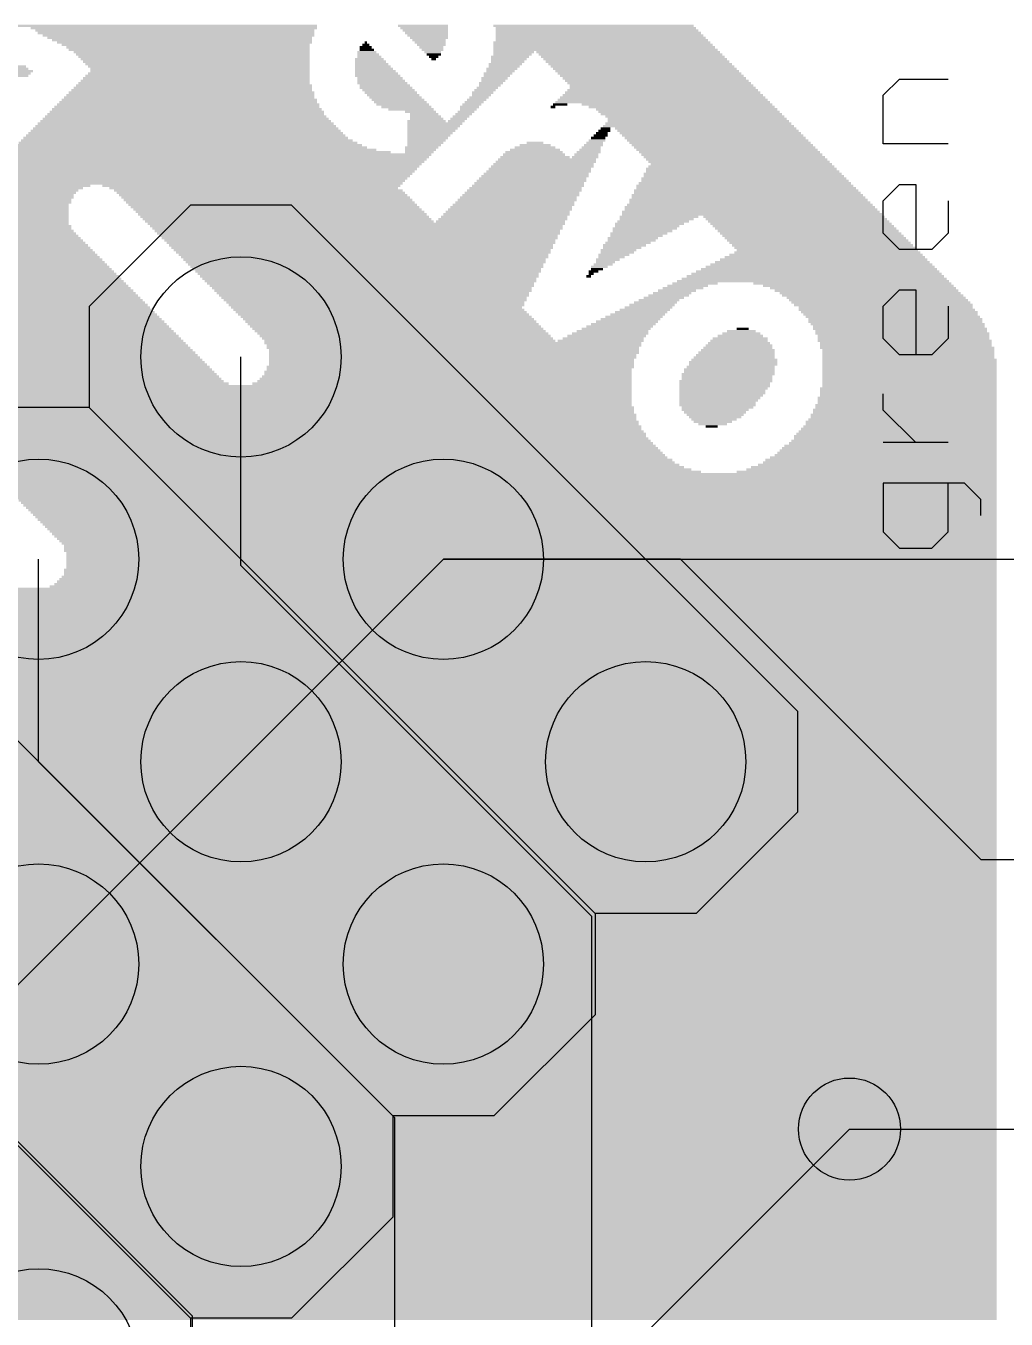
# Model space of a CAD drawing. Extents: x -40.8 to 40.8, y -42.1 to 43.9.
# Drawn here: x -24.71 to -16.01, y 19.65 to 31.13 of the extents above; entities that cross this region are included whole.
import ezdxf

# ---------------------------------------------------------------- set-up
doc = ezdxf.new("R2010")
doc.units = 0
for name, color, linetype in [('1', 22, 'CONTINUOUS'), ('16', 5, 'CONTINUOUS'), ('17', 82, 'CONTINUOUS'), ('18', 82, 'CONTINUOUS'), ('200', 2, 'CONTINUOUS'), ('21', 2, 'CONTINUOUS'), ('23', 2, 'CONTINUOUS'), ('27', 253, 'CONTINUOUS')]:
    doc.layers.add(name, color=color, linetype=linetype)

# ---------------------------------------------------------------- blocks, each defined once
blk = doc.blocks.new('ROUNDP')
blk.add_circle((0, 0), 0.5)
blk = doc.blocks.new('RECT')
blk.add_solid([(-0.5, -0.5), (0.5, -0.5), (-0.5, 0.5), (0.5, 0.5)])
blk = doc.blocks.new('ROUNDV')
blk.add_circle((0, 0), 0.5)

msp = doc.modelspace()

# ---------------------------------------------------------------- linework, layer by layer
at = {"layer": '1'}
for p, q in [((-22.8002, 24.5962), (-21.0041, 26.3923)), ((-18.8993, 26.3923), (-21.0041, 26.3923)), ((-16.2315, 23.7245), (-18.8993, 26.3923)), ((-24.5962, 22.8002), (-22.8002, 24.5962)), ((-15.0495, 23.7245), (-16.2315, 23.7245)), ((-26.3923, 21.0041), (-24.5962, 22.8002)), ((-26.035, 12.7), (-17.399, 21.336))]:
    msp.add_line(p, q, dxfattribs=at)
at = {"layer": '16'}
for p, q in [((-22.8002, 26.3371), (-22.8002, 28.1883)), ((-24.5962, 24.5962), (-24.5962, 26.3923)), ((-19.685, 23.2219), (-22.8002, 26.3371)), ((-21.0041, 26.3923), (-14.3273, 26.3923)), ((-21.4359, 21.4359), (-24.5962, 24.5962)), ((-19.685, 6.096), (-19.685, 23.2219)), ((-23.232, 19.676), (-26.3923, 22.8363)), ((-21.4359, 7.0849), (-21.4359, 21.4359)), ((-17.399, 21.336), (-12.827, 21.336)), ((-23.232, 8.119), (-23.232, 19.676))]:
    msp.add_line(p, q, dxfattribs=at)
at = {"layer": '21'}
for p, q in [((-23.2492, 29.5354), (-24.1472, 28.6373)), ((-22.3512, 29.5354), (-23.2492, 29.5354)), ((-22.3512, 29.5354), (-17.861, 25.0452)), ((-24.1472, 28.6373), (-24.1472, 27.7393)), ((-24.1472, 27.7393), (-25.0452, 27.7393)), ((-19.6571, 23.2492), (-24.1472, 27.7393)), ((-21.4531, 21.4531), (-25.9433, 25.9433)), ((-17.861, 25.0452), (-17.861, 24.1472)), ((-23.2492, 19.6571), (-27.7393, 24.1472)), ((-17.861, 24.1472), (-18.7591, 23.2492)), ((-18.7591, 23.2492), (-19.6571, 23.2492)), ((-19.6571, 23.2492), (-19.6571, 22.3512)), ((-19.6571, 22.3512), (-20.5551, 21.4531)), ((-20.5551, 21.4531), (-21.4531, 21.4531)), ((-21.4531, 21.4531), (-21.4531, 20.5551)), ((-21.4531, 20.5551), (-22.3512, 19.6571)), ((-22.3512, 19.6571), (-23.2492, 19.6571)), ((-23.2492, 19.6571), (-23.2492, 18.7591))]:
    msp.add_line(p, q, dxfattribs=at)
at = {"layer": '23'}
msp.add_point((-23.6982, 23.6982), dxfattribs=at)
at = {"layer": '27'}
for p, q in [((-17.0989, 30.5105), (-16.9549, 30.6546)), ((-16.9549, 30.6546), (-16.5227, 30.6546)), ((-17.0989, 30.0784), (-17.0989, 30.5105)), ((-16.5227, 30.0784), (-17.0989, 30.0784)), ((-17.0989, 29.575), (-16.9549, 29.7191)), ((-16.9549, 29.7191), (-16.8108, 29.7191)), ((-16.8108, 29.7191), (-16.8108, 29.1428)), ((-17.0989, 29.2869), (-17.0989, 29.575)), ((-16.5227, 29.575), (-16.5227, 29.2869)), ((-16.9549, 29.1428), (-17.0989, 29.2869)), ((-16.5227, 29.2869), (-16.6668, 29.1428)), ((-16.6668, 29.1428), (-16.9549, 29.1428)), ((-17.0989, 28.6395), (-16.9549, 28.7835)), ((-16.9549, 28.7835), (-16.8108, 28.7835)), ((-16.8108, 28.7835), (-16.8108, 28.2073)), ((-17.0989, 28.3514), (-17.0989, 28.6395)), ((-16.5227, 28.6395), (-16.5227, 28.3514)), ((-16.9549, 28.2073), (-17.0989, 28.3514)), ((-16.5227, 28.3514), (-16.6668, 28.2073)), ((-16.6668, 28.2073), (-16.9549, 28.2073)), ((-17.0989, 27.7158), (-17.0989, 27.8599)), ((-16.8108, 27.4277), (-17.0989, 27.7158)), ((-16.5227, 27.4277), (-17.0989, 27.4277)), ((-16.3786, 27.0684), (-17.0989, 27.0684)), ((-17.0989, 27.0684), (-17.0989, 26.6363)), ((-16.5227, 26.6363), (-16.5227, 27.0684)), ((-16.2346, 26.9244), (-16.3786, 27.0684)), ((-16.2346, 26.7803), (-16.2346, 26.9244)), ((-17.0989, 26.6363), (-16.9549, 26.4922)), ((-16.6668, 26.4922), (-16.5227, 26.6363)), ((-16.9549, 26.4922), (-16.6668, 26.4922))]:
    msp.add_line(p, q, dxfattribs=at)

# ---------------------------------------------------------------- block references
at = {"layer": '17', "xscale": 1.778, "yscale": 1.778, "rotation": 225}
for p in [(-22.8002, 28.1883), (-22.8002, 28.1883), (-24.5962, 26.3923), (-24.5962, 26.3923), (-21.0041, 26.3923), (-21.0041, 26.3923), (-22.8002, 24.5962), (-22.8002, 24.5962), (-19.2081, 24.5962), (-19.2081, 24.5962), (-24.5962, 22.8002), (-24.5962, 22.8002), (-21.0041, 22.8002), (-21.0041, 22.8002), (-22.8002, 21.0041), (-22.8002, 21.0041), (-24.5962, 19.2081), (-24.5962, 19.2081)]:
    msp.add_blockref('ROUNDP', p, dxfattribs=at)
at = {"layer": '18', "xscale": 0.9064, "yscale": 0.9064}
msp.add_blockref('ROUNDV', (-17.399, 21.336), dxfattribs=at)
msp.add_blockref('ROUNDV', (-17.399, 21.336), dxfattribs=at)
at = {"layer": '200', "yscale": 0.0212}
for p, xscale in [((-24.5402, 31.1263), 4.8268), ((-23.397, 31.1051), 2.5404), ((-21.1848, 31.1263), 0.4446), ((-21.1742, 31.1051), 0.4234), ((-19.6712, 31.1263), 1.7783), ((-19.65, 31.1051), 1.7783), ((-23.3864, 31.084), 2.4769), ((-23.3758, 31.0628), 2.4557), ((-23.3547, 31.0416), 2.4134), ((-23.3441, 31.0205), 2.3498), ((-23.323, 30.9993), 2.3075), ((-23.3018, 30.9781), 2.2652), ((-21.6928, 30.9781), 0.0211), ((-21.1636, 31.084), 0.4022), ((-21.153, 31.0628), 0.381), ((-21.1425, 31.0416), 0.3599), ((-21.1319, 31.0205), 0.3387), ((-21.1319, 30.9993), 0.2963), ((-21.1213, 30.9781), 0.2752), ((-19.597, 30.9781), 1.9265), ((-19.6394, 31.084), 1.7995), ((-19.6288, 31.0628), 1.8206), ((-19.6182, 31.0416), 1.8418), ((-19.6076, 31.0205), 1.863), ((-19.597, 30.9993), 1.8841), ((-23.2912, 30.9569), 2.2017), ((-23.27, 30.9358), 2.1594), ((-23.2594, 30.9146), 2.1382), ((-23.2383, 30.8934), 2.0959), ((-23.2277, 30.8723), 2.0747), ((-21.6822, 30.8934), 0.1693), ((-21.6716, 30.8723), 0.1905), ((-21.6823, 30.9146), 0.127), ((-21.6928, 30.9358), 0.1059), ((-21.6928, 30.9569), 0.0635), ((-21.1107, 30.9569), 0.254), ((-21.1106, 30.9358), 0.2117), ((-21.1001, 30.9146), 0.1906), ((-21.1001, 30.8934), 0.1482), ((-21.0895, 30.8723), 0.127), ((-19.5759, 30.9358), 1.9689), ((-19.5653, 30.9146), 1.99), ((-20.3909, 30.8723), 0.3388), ((-19.5864, 30.9569), 1.9477), ((-20.3803, 30.8934), 0.3599), ((-19.3642, 30.8934), 1.6301), ((-19.343, 30.8723), 1.6301), ((-26.0115, 30.7664), 2.6039), ((-23.2171, 30.8511), 2.0535), ((-23.2065, 30.8299), 2.0324), ((-23.1959, 30.8087), 2.0112), ((-23.1853, 30.7876), 1.99), ((-23.1747, 30.7664), 1.9689), ((-21.6294, 30.7664), 0.3175), ((-21.6611, 30.8299), 0.254), ((-21.6505, 30.8087), 0.2752), ((-21.6399, 30.7876), 0.2964), ((-21.661, 30.8511), 0.2117), ((-21.0895, 30.8511), 0.0846), ((-21.0895, 30.8299), 0.0424), ((-20.4544, 30.7876), 0.2964), ((-20.465, 30.7664), 0.2752), ((-20.4121, 30.8511), 0.3387), ((-20.4227, 30.8299), 0.3175), ((-20.4332, 30.8087), 0.2964), ((-19.3219, 30.8511), 1.6301), ((-19.3007, 30.8299), 1.6301), ((-19.2795, 30.8087), 1.6301), ((-19.2583, 30.7876), 1.63), ((-19.2371, 30.7664), 1.6301), ((-26.0433, 30.6817), 2.7098), ((-26.0221, 30.7029), 2.7098), ((-26.0009, 30.7241), 2.7097), ((-26.0115, 30.7452), 2.6463), ((-23.2065, 30.6394), 2.0324), ((-23.1959, 30.6606), 2.0112), ((-23.1853, 30.6817), 1.99), ((-23.1747, 30.7029), 1.9689), ((-23.1641, 30.7452), 1.9477), ((-23.1641, 30.7241), 1.9477), ((-21.6188, 30.7452), 0.3387), ((-21.6082, 30.7241), 0.3599), ((-21.5976, 30.7029), 0.381), ((-21.587, 30.6817), 0.4022), ((-21.5658, 30.6606), 0.4022), ((-21.5552, 30.6394), 0.4234), ((-20.5496, 30.6606), 0.2329), ((-20.5602, 30.6394), 0.2117), ((-20.5179, 30.7029), 0.254), ((-20.5285, 30.6817), 0.2328), ((-20.4968, 30.7241), 0.2541), ((-20.4862, 30.7452), 0.2752), ((-19.2159, 30.7452), 1.6301), ((-19.1948, 30.7241), 1.6301), ((-19.1737, 30.7029), 1.6301), ((-19.1525, 30.6817), 1.6301), ((-19.1313, 30.6606), 1.6301), ((-19.1102, 30.6394), 1.6301), ((-23.2383, 30.5335), 2.1805), ((-23.2383, 30.5547), 2.1381), ((-23.2277, 30.5759), 2.117), ((-23.2171, 30.5971), 2.0958), ((-23.2171, 30.6182), 2.0535), ((-21.5447, 30.6182), 0.4445), ((-21.5235, 30.5971), 0.4446), ((-21.5129, 30.5759), 0.4658), ((-21.4917, 30.5547), 0.4657), ((-21.4705, 30.5335), 0.4657), ((-20.6556, 30.5335), 0.1905), ((-20.6344, 30.5547), 0.1905), ((-20.6132, 30.5759), 0.1905), ((-20.5815, 30.6182), 0.2117), ((-20.592, 30.5971), 0.1906), ((-19.0572, 30.5335), 1.736), ((-19.089, 30.6182), 1.6301), ((-19.0572, 30.5547), 1.6936), ((-19.0678, 30.5971), 1.6301), ((-19.0572, 30.5759), 1.6512), ((-23.2806, 30.4065), 2.3498), ((-23.2701, 30.4277), 2.3287), ((-23.27, 30.4489), 2.2864), ((-23.2594, 30.47), 2.2652), ((-23.2595, 30.4912), 2.2229), ((-23.2489, 30.5124), 2.2017), ((-21.4494, 30.5124), 0.4658), ((-21.4283, 30.4912), 0.4657), ((-21.4071, 30.47), 0.4657), ((-21.3859, 30.4489), 0.4658), ((-21.3647, 30.4277), 0.4658), ((-21.333, 30.4065), 0.4445), ((-20.772, 30.4065), 0.1693), ((-20.7508, 30.4277), 0.1694), ((-20.7296, 30.4489), 0.1694), ((-20.7085, 30.47), 0.1693), ((-20.6873, 30.4912), 0.1694), ((-20.6661, 30.5124), 0.1694), ((-20.031, 30.4065), 0.0424), ((-19.9675, 30.4277), 0.127), ((-19.0572, 30.4489), 1.9053), ((-19.0572, 30.47), 1.863), ((-19.0572, 30.4912), 1.8206), ((-19.0572, 30.5124), 1.7783), ((-18.9302, 30.4277), 1.6936), ((-18.8879, 30.4065), 1.6513), ((-23.2912, 30.3007), 2.5404), ((-23.2912, 30.3218), 2.498), ((-23.2912, 30.343), 2.4557), ((-23.2806, 30.3642), 2.4346), ((-23.2806, 30.3854), 2.3922), ((-21.2906, 30.3854), 0.4022), ((-21.2059, 30.3642), 0.2752), ((-21.1742, 30.343), 0.254), ((-21.1636, 30.3218), 0.2752), ((-21.153, 30.3007), 0.2964), ((-20.8672, 30.3007), 0.1482), ((-20.8461, 30.3218), 0.1481), ((-20.8249, 30.343), 0.1482), ((-20.8037, 30.3642), 0.1482), ((-20.7825, 30.3854), 0.1482), ((-18.8454, 30.3854), 1.6089), ((-18.8244, 30.3642), 1.6089), ((-18.8032, 30.343), 1.6089), ((-18.7714, 30.3218), 1.5878), ((-18.7502, 30.3007), 1.5878), ((-23.2912, 30.1948), 2.7521), ((-23.2912, 30.216), 2.7098), ((-23.2912, 30.2372), 2.6674), ((-23.2912, 30.2583), 2.6251), ((-23.2912, 30.2795), 2.5828), ((-21.1531, 30.2795), 0.3387), ((-21.079, 30.2583), 0.4869), ((-21.0895, 30.2372), 0.4658), ((-21.1001, 30.216), 0.4446), ((-21.1107, 30.1948), 0.4234), ((-20.8884, 30.2795), 0.1482), ((-19.5759, 30.1948), 0.1059), ((-19.5653, 30.216), 0.0847), ((-18.7396, 30.2372), 1.6936), ((-18.7397, 30.2583), 1.6513), ((-18.7397, 30.2795), 1.6089), ((-18.6761, 30.216), 1.6089), ((-18.6549, 30.1948), 1.6089), ((-23.2595, 30.0678), 3.0697), ((-23.27, 30.089), 3.0062), ((-23.2806, 30.1101), 2.9426), ((-23.2912, 30.1313), 2.8791), ((-23.2912, 30.1525), 2.8368), ((-23.2912, 30.1737), 2.7944), ((-21.1319, 30.1525), 0.3811), ((-21.1212, 30.1737), 0.4023), ((-21.1425, 30.1313), 0.3599), ((-21.1531, 30.1101), 0.3387), ((-21.1636, 30.089), 0.3176), ((-21.1742, 30.0678), 0.2964), ((-20.1898, 30.0678), 0.2752), ((-20.1898, 30.089), 0.1482), ((-19.6711, 30.0678), 0.1694), ((-19.6605, 30.089), 0.1482), ((-19.6394, 30.1101), 0.1482), ((-19.6288, 30.1313), 0.127), ((-19.6076, 30.1525), 0.127), ((-19.597, 30.1737), 0.1058), ((-18.6337, 30.1737), 1.6089), ((-18.6127, 30.1525), 1.6089), ((-18.5915, 30.1313), 1.6089), ((-18.5703, 30.1101), 1.6089), ((-18.5491, 30.089), 1.609), ((-18.528, 30.0678), 1.6089), ((-23.016, 29.962), 3.7683), ((-22.9948, 29.9831), 3.7682), ((-23.1642, 30.0043), 3.3872), ((-23.2171, 30.0255), 3.239), ((-23.2489, 30.0466), 3.1331), ((-21.1954, 30.0466), 0.2963), ((-21.2059, 30.0255), 0.2752), ((-21.2165, 30.0043), 0.254), ((-20.1898, 29.962), 0.6139), ((-20.2004, 29.9831), 0.5504), ((-20.2004, 30.0043), 0.5081), ((-20.1898, 30.0255), 0.4446), ((-20.1898, 30.0466), 0.3599), ((-19.7452, 29.962), 0.2328), ((-19.7347, 29.9831), 0.2117), ((-19.7135, 30.0043), 0.2117), ((-19.7029, 30.0255), 0.1905), ((-19.6923, 30.0466), 0.1694), ((-18.5068, 30.0466), 1.6089), ((-18.4856, 30.0255), 1.609), ((-18.4644, 30.0043), 1.6089), ((-18.4433, 29.9831), 1.6089), ((-18.4221, 29.962), 1.6089), ((-23.143, 29.8349), 3.7682), ((-23.1219, 29.8561), 3.7683), ((-23.1007, 29.8773), 3.7683), ((-23.0795, 29.8984), 3.7682), ((-23.0583, 29.9196), 3.7682), ((-23.0372, 29.9408), 3.7683), ((-20.158, 29.8349), 0.9315), ((-20.1474, 29.8561), 0.9103), ((-20.1263, 29.8773), 0.9103), ((-20.1157, 29.8984), 0.8892), ((-20.0945, 29.9196), 0.8892), ((-20.0839, 29.9408), 0.868), ((-18.401, 29.9408), 1.6089), ((-18.3586, 29.8561), 1.6936), ((-18.348, 29.8349), 1.7148), ((-18.3798, 29.9196), 1.6089), ((-18.3586, 29.8773), 1.6513), ((-18.3586, 29.8984), 1.6089), ((-23.2489, 29.7291), 3.7683), ((-23.2277, 29.7503), 3.7683), ((-23.2065, 29.7714), 3.7682), ((-23.1853, 29.7926), 3.7683), ((-23.1641, 29.8138), 3.7683), ((-20.2427, 29.7291), 0.9738), ((-20.2215, 29.7503), 0.9738), ((-20.211, 29.7714), 0.9527), ((-20.1898, 29.7926), 0.9526), ((-20.1792, 29.8138), 0.9314), ((-18.3269, 29.7291), 1.8841), ((-18.3374, 29.7714), 1.8206), ((-18.3268, 29.7503), 1.8418), ((-18.348, 29.8138), 1.7571), ((-18.3374, 29.7926), 1.7782), ((-24.7731, 29.6021), 0.9738), ((-24.7625, 29.6232), 0.9526), ((-24.7414, 29.6444), 0.9527), ((-24.7202, 29.6656), 0.9527), ((-24.6884, 29.6867), 0.9738), ((-24.6461, 29.7079), 1.0161), ((-22.709, 29.7079), 2.6462), ((-22.6879, 29.6867), 2.5615), ((-22.6455, 29.6656), 2.5616), ((-22.6243, 29.6444), 2.5616), ((-22.6031, 29.6232), 2.5615), ((-22.582, 29.6021), 2.5616), ((-20.3379, 29.6021), 1.0373), ((-20.3168, 29.6232), 1.0374), ((-20.3062, 29.6444), 1.0162), ((-20.2851, 29.6656), 1.0161), ((-20.2745, 29.6867), 0.995), ((-20.2533, 29.7079), 0.995), ((-18.295, 29.6021), 2.0747), ((-18.3056, 29.6232), 2.0535), ((-18.3162, 29.6656), 1.99), ((-18.3056, 29.6444), 2.0111), ((-18.3269, 29.7079), 1.9265), ((-18.3163, 29.6867), 1.9477), ((-26.4561, 29.4962), 4.2552), ((-24.8366, 29.5174), 1.0162), ((-24.826, 29.5386), 0.995), ((-24.8048, 29.5597), 0.995), ((-24.7943, 29.5809), 0.9739), ((-22.5608, 29.5809), 2.5616), ((-22.5397, 29.5597), 2.5615), ((-22.5185, 29.5386), 2.5616), ((-22.4973, 29.5174), 2.5616), ((-22.4762, 29.4962), 2.5615), ((-20.4121, 29.4962), 1.1009), ((-20.4015, 29.5174), 1.0797), ((-20.3803, 29.5386), 1.0796), ((-20.3697, 29.5597), 1.0585), ((-20.3485, 29.5809), 1.0585), ((-18.2845, 29.5174), 2.2228), ((-18.2739, 29.4962), 2.244), ((-18.2844, 29.5386), 2.1805), ((-18.2951, 29.5809), 2.117), ((-18.2845, 29.5597), 2.1382), ((-26.509, 29.3904), 4.361), ((-26.4985, 29.4115), 4.3399), ((-26.4879, 29.4327), 4.3187), ((-26.4773, 29.4539), 4.2975), ((-26.4667, 29.475), 4.2764), ((-22.455, 29.475), 2.5616), ((-22.4338, 29.4539), 2.5616), ((-22.4126, 29.4327), 2.5616), ((-22.3915, 29.4115), 2.5615), ((-22.3703, 29.3904), 2.5616), ((-20.4968, 29.3904), 1.1431), ((-20.4756, 29.4115), 1.1432), ((-20.465, 29.4327), 1.122), ((-20.4438, 29.4539), 1.122), ((-20.4333, 29.475), 1.1009), ((-19.1419, 29.3904), 0.6351), ((-19.0889, 29.4327), 0.6986), ((-19.1101, 29.4115), 0.6562), ((-18.2739, 29.475), 2.2864), ((-18.2633, 29.4539), 2.3076), ((-17.8928, 29.4327), 1.6089), ((-17.8717, 29.4115), 1.6089), ((-17.8505, 29.3904), 1.609), ((-26.5302, 29.3057), 4.488), ((-26.5302, 29.3269), 4.4457), ((-26.5196, 29.348), 4.4246), ((-26.5196, 29.3692), 4.3822), ((-25.3447, 29.2845), 2.1593), ((-25.2918, 29.2633), 2.0959), ((-21.7776, 29.3692), 3.7047), ((-21.7775, 29.348), 3.6624), ((-21.767, 29.3269), 3.6413), ((-21.767, 29.3057), 3.5989), ((-21.7564, 29.2845), 3.5777), ((-21.7564, 29.2633), 3.5354), ((-19.2689, 29.2845), 0.5081), ((-19.2901, 29.2633), 0.4657), ((-19.216, 29.3269), 0.5716), ((-19.2371, 29.3057), 0.5293), ((-19.1737, 29.3692), 0.6139), ((-19.1948, 29.348), 0.5716), ((-17.8294, 29.3692), 1.6089), ((-17.8082, 29.348), 1.6089), ((-17.787, 29.3269), 1.6089), ((-17.7659, 29.3057), 1.6089), ((-17.7447, 29.2845), 1.6089), ((-17.7234, 29.2633), 1.6089), ((-25.26, 29.2422), 2.0746), ((-25.2283, 29.221), 2.0535), ((-25.1965, 29.1998), 2.0323), ((-25.1754, 29.1787), 2.0323), ((-25.1542, 29.1575), 2.0323), ((-21.7458, 29.2422), 3.5142), ((-21.7458, 29.221), 3.4719), ((-21.7352, 29.1998), 3.4507), ((-21.7352, 29.1787), 3.4084), ((-21.7246, 29.1575), 3.3872), ((-19.3959, 29.1787), 0.381), ((-19.417, 29.1575), 0.3387), ((-19.3642, 29.1998), 0.4023), ((-19.3218, 29.2422), 0.4446), ((-19.3324, 29.221), 0.4234), ((-17.7023, 29.2422), 1.609), ((-17.6812, 29.221), 1.6089), ((-17.66, 29.1998), 1.6089), ((-17.6388, 29.1787), 1.609), ((-17.6177, 29.1575), 1.6089), ((-25.133, 29.1363), 2.0323), ((-25.1012, 29.1152), 2.0112), ((-25.0694, 29.0728), 2.0323), ((-25.08, 29.094), 2.0111), ((-25.0483, 29.0516), 2.0324), ((-25.0272, 29.0305), 2.0323), ((-21.7246, 29.1363), 3.3448), ((-21.7141, 29.1152), 3.3237), ((-21.714, 29.094), 3.2814), ((-21.7034, 29.0728), 3.2602), ((-21.7035, 29.0516), 3.2179), ((-21.6928, 29.0305), 3.1967), ((-19.5441, 29.0516), 0.2117), ((-19.5653, 29.0305), 0.1693), ((-19.4912, 29.094), 0.2752), ((-19.5124, 29.0728), 0.2329), ((-19.4489, 29.1363), 0.3175), ((-19.4594, 29.1152), 0.2964), ((-17.6388, 29.0305), 1.9053), ((-17.6282, 29.0516), 1.8418), ((-17.6177, 29.0728), 1.7783), ((-17.6071, 29.094), 1.7147), ((-17.5965, 29.1152), 1.6513), ((-17.5965, 29.1363), 1.6089), ((-25.006, 29.0093), 2.0323), ((-24.9848, 28.9881), 2.0323), ((-24.9742, 28.967), 2.0534), ((-24.9531, 28.9458), 2.0535), ((-24.9425, 28.9246), 2.0747), ((-21.6928, 29.0093), 3.1543), ((-21.6822, 28.9881), 3.1331), ((-21.6823, 28.967), 3.0908), ((-21.6717, 28.9458), 3.0696), ((-21.6716, 28.9246), 3.0273), ((-19.6712, 28.9458), 0.0847), ((-19.6923, 28.9246), 0.0424), ((-19.6182, 28.9881), 0.1482), ((-19.6394, 28.967), 0.1059), ((-19.5864, 29.0093), 0.1693), ((-17.6917, 28.9246), 2.2228), ((-17.6812, 28.9458), 2.1593), ((-17.6706, 28.967), 2.0959), ((-17.66, 28.9881), 2.0323), ((-17.6494, 29.0093), 1.9688), ((-24.9213, 28.9035), 2.0747), ((-24.9107, 28.8823), 2.0958), ((-24.9001, 28.8611), 2.117), ((-24.8578, 28.7976), 2.1593), ((-24.8789, 28.8399), 2.117), ((-24.8683, 28.8188), 2.1381), ((-21.6611, 28.9035), 3.0062), ((-21.6611, 28.8823), 2.9638), ((-21.6505, 28.8611), 2.9426), ((-21.6506, 28.8399), 2.9003), ((-21.64, 28.8188), 2.8791), ((-21.6399, 28.7976), 2.8368), ((-19.7135, 28.9035), 0.0423), ((-18.8773, 28.7976), 0.3599), ((-18.8349, 28.8188), 0.3598), ((-18.7714, 28.8399), 0.4022), ((-17.7235, 28.8611), 2.4134), ((-17.7129, 28.8823), 2.3498), ((-17.7023, 28.9035), 2.2864), ((-17.3742, 28.8399), 1.7571), ((-17.3212, 28.8188), 1.6936), ((-17.2789, 28.7976), 1.6512), ((-24.8472, 28.7764), 2.1805), ((-24.8261, 28.7553), 2.1805), ((-24.8155, 28.7341), 2.2017), ((-24.8049, 28.7129), 2.2229), ((-24.7943, 28.6918), 2.2441), ((-21.6293, 28.7764), 2.8156), ((-21.6294, 28.7553), 2.7733), ((-21.6188, 28.7341), 2.7521), ((-21.6188, 28.7129), 2.7097), ((-21.6082, 28.6918), 2.6886), ((-19.089, 28.6918), 0.3599), ((-19.0466, 28.7129), 0.3598), ((-19.0043, 28.7341), 0.3599), ((-18.9725, 28.7553), 0.3388), ((-18.9302, 28.7764), 0.3387), ((-17.2472, 28.7764), 1.6301), ((-17.2154, 28.7553), 1.609), ((-17.1943, 28.7341), 1.6089), ((-17.1624, 28.7129), 1.5877), ((-17.1413, 28.6918), 1.5878), ((-24.7837, 28.6494), 2.3075), ((-24.7731, 28.6282), 2.3287), ((-24.7625, 28.6071), 2.3498), ((-24.7519, 28.5859), 2.371), ((-24.7837, 28.6706), 2.2652), ((-21.6082, 28.6706), 2.6463), ((-21.5976, 28.6494), 2.6251), ((-21.5976, 28.6282), 2.5828), ((-21.5764, 28.6071), 2.5828), ((-21.5553, 28.5859), 2.5827), ((-19.2477, 28.5859), 0.4658), ((-19.2159, 28.6071), 0.4445), ((-19.1842, 28.6282), 0.4234), ((-19.1525, 28.6494), 0.4023), ((-19.1207, 28.6706), 0.381), ((-17.1202, 28.6706), 1.5877), ((-17.099, 28.6494), 1.5877), ((-17.0778, 28.6282), 1.5454), ((-17.0672, 28.6071), 1.5666), ((-17.046, 28.5859), 1.5666), ((-24.7307, 28.4801), 2.5404), ((-24.7202, 28.4589), 2.5615), ((-24.7308, 28.5012), 2.4981), ((-24.7519, 28.5647), 2.4134), ((-24.7414, 28.5436), 2.4345), ((-24.7308, 28.5224), 2.4557), ((-21.5341, 28.5647), 2.5827), ((-21.5129, 28.5436), 2.5828), ((-21.4917, 28.5224), 2.5827), ((-21.4705, 28.5012), 2.5827), ((-21.4494, 28.4801), 2.5828), ((-21.4283, 28.4589), 2.5827), ((-19.4383, 28.4589), 0.5927), ((-19.4065, 28.4801), 0.5716), ((-19.3747, 28.5012), 0.5504), ((-19.343, 28.5224), 0.5292), ((-19.3113, 28.5436), 0.5081), ((-19.2795, 28.5647), 0.4869), ((-17.0355, 28.5647), 1.5455), ((-17.0143, 28.5436), 1.5454), ((-16.9931, 28.5224), 1.5454), ((-16.9931, 28.5012), 1.5454), ((-16.9719, 28.4801), 1.5454), ((-16.9613, 28.4589), 1.5243), ((-24.7202, 28.353), 2.7733), ((-24.7202, 28.3954), 2.6886), ((-24.7096, 28.3742), 2.7098), ((-24.7202, 28.4165), 2.6463), ((-24.7202, 28.4377), 2.6039), ((-21.4071, 28.4377), 2.5827), ((-21.3859, 28.4165), 2.5828), ((-21.3647, 28.3954), 2.5828), ((-21.3436, 28.3742), 2.5827), ((-21.3224, 28.353), 2.5827), ((-19.5864, 28.353), 0.7198), ((-19.5547, 28.3742), 0.6986), ((-19.5229, 28.3954), 0.6774), ((-19.5018, 28.4165), 0.6351), ((-19.47, 28.4377), 0.614), ((-18.3692, 28.353), 0.4869), ((-18.3692, 28.3742), 0.4023), ((-18.3586, 28.3954), 0.3387), ((-18.3586, 28.4165), 0.254), ((-18.348, 28.4377), 0.1058), ((-16.9508, 28.4377), 1.5454), ((-16.9402, 28.4165), 1.5242), ((-16.9296, 28.3954), 1.5454), ((-16.919, 28.3742), 1.5242), ((-16.919, 28.353), 1.5242), ((-24.7625, 28.226), 3.112), ((-24.7414, 28.2472), 3.0273), ((-24.7307, 28.2684), 2.9638), ((-24.7202, 28.2895), 2.9003), ((-24.7202, 28.3107), 2.8579), ((-24.7202, 28.3319), 2.8156), ((-21.3012, 28.3319), 2.5828), ((-20.9201, 28.3107), 3.3449), ((-20.9095, 28.2895), 3.3237), ((-20.9201, 28.2684), 3.3025), ((-20.9095, 28.2472), 3.2813), ((-20.9095, 28.226), 3.2813), ((-19.6076, 28.3319), 0.7622), ((-18.4009, 28.226), 0.6774), ((-18.3904, 28.2472), 0.6563), ((-18.3904, 28.2684), 0.6139), ((-18.3798, 28.2895), 0.5927), ((-18.3798, 28.3107), 0.5505), ((-18.3798, 28.3319), 0.5081), ((-16.9084, 28.3319), 1.5454), ((-16.8979, 28.3107), 1.5243), ((-16.8979, 28.2895), 1.5243), ((-16.8873, 28.2684), 1.5454), ((-16.8767, 28.2472), 1.5242), ((-16.8767, 28.226), 1.5242), ((-25.1648, 28.1837), 4.0011), ((-25.1436, 28.1625), 4.0011), ((-25.1224, 28.1413), 4.0012), ((-25.1013, 28.1202), 4.0011), ((-24.7943, 28.2048), 3.2179), ((-20.9201, 28.2048), 3.2601), ((-20.9201, 28.1837), 3.2601), ((-20.9307, 28.1625), 3.239), ((-20.9307, 28.1413), 3.239), ((-20.9307, 28.1202), 3.239), ((-18.4327, 28.1413), 0.7833), ((-18.4327, 28.1202), 0.7833), ((-18.4221, 28.1625), 0.7621), ((-18.4221, 28.1837), 0.7198), ((-18.4115, 28.2048), 0.6986), ((-16.8767, 28.2048), 1.5242), ((-16.8767, 28.1837), 1.5242), ((-16.8661, 28.1625), 1.5454), ((-16.8661, 28.1413), 1.5454), ((-16.8661, 28.1202), 1.5454), ((-25.08, 28.099), 4.0011), ((-25.0588, 28.0778), 4.0011), ((-25.0377, 28.0566), 4.0012), ((-25.0166, 28.0355), 4.0011), ((-24.9954, 28.0143), 4.0011), ((-20.9731, 28.0143), 3.2813), ((-20.9625, 28.0566), 3.2602), ((-20.9625, 28.0355), 3.2602), ((-20.9413, 28.099), 3.2602), ((-20.9519, 28.0778), 3.239), ((-18.475, 28.0355), 0.8256), ((-18.4856, 28.0143), 0.8044), ((-18.4644, 28.0778), 0.8045), ((-18.4644, 28.0566), 0.8045), ((-18.4538, 28.099), 0.7833), ((-16.8661, 28.099), 1.5454), ((-16.8661, 28.0778), 1.5454), ((-16.8661, 28.0566), 1.5454), ((-16.8661, 28.0355), 1.5454), ((-16.8661, 28.0143), 1.5454), ((-24.9742, 27.9931), 4.0012), ((-24.9531, 27.972), 4.0011), ((-24.9213, 27.9508), 4.0223), ((-23.1219, 27.9296), 7.5789), ((-22.5714, 27.9085), 6.478), ((-22.5397, 27.8873), 6.4145), ((-21.0154, 27.9508), 3.366), ((-20.9943, 27.972), 3.3237), ((-20.9837, 27.9931), 3.3025), ((-18.4962, 27.972), 0.8256), ((-18.5068, 27.9508), 0.8045), ((-18.5068, 27.9296), 0.8045), ((-18.5174, 27.9085), 0.7833), ((-18.528, 27.8873), 0.7621), ((-18.4856, 27.9931), 0.8044), ((-16.8767, 27.9085), 1.5666), ((-16.8767, 27.8873), 1.5666), ((-16.8661, 27.9931), 1.5454), ((-16.8661, 27.972), 1.5454), ((-16.8661, 27.9508), 1.5454), ((-16.8661, 27.9296), 1.5454), ((-22.5291, 27.8661), 6.3933), ((-22.5185, 27.845), 6.3722), ((-22.5079, 27.8238), 6.351), ((-22.4973, 27.8026), 6.3298), ((-22.4868, 27.7814), 6.3087), ((-18.528, 27.8661), 0.7621), ((-18.5385, 27.845), 0.741), ((-18.5491, 27.8238), 0.7198), ((-18.5597, 27.8026), 0.6986), ((-18.5703, 27.7814), 0.6774), ((-16.8873, 27.8238), 1.5877), ((-16.8873, 27.8026), 1.5877), ((-16.8873, 27.7814), 1.5877), ((-16.8767, 27.8661), 1.5666), ((-16.8767, 27.845), 1.5666), ((-22.4762, 27.7603), 6.2875), ((-22.455, 27.7391), 6.2875), ((-22.4444, 27.7179), 6.2663), ((-22.4338, 27.6968), 6.2452), ((-22.4127, 27.6756), 6.2451), ((-22.4021, 27.6544), 6.2239), ((-18.5703, 27.7603), 0.6774), ((-18.5703, 27.7391), 0.6351), ((-18.5915, 27.7179), 0.5927), ((-18.5915, 27.6968), 0.5505), ((-18.5915, 27.6756), 0.5081), ((-18.5915, 27.6544), 0.4657), ((-16.919, 27.6756), 1.6512), ((-16.919, 27.6544), 1.6512), ((-16.9085, 27.7179), 1.6301), ((-16.9085, 27.6968), 1.6301), ((-16.8979, 27.7603), 1.6089), ((-16.8979, 27.7391), 1.6089), ((-22.3915, 27.6333), 6.2028), ((-22.3703, 27.6121), 6.2028), ((-22.3597, 27.5909), 6.1816), ((-22.3386, 27.5697), 6.1817), ((-22.328, 27.5486), 6.1605), ((-18.602, 27.6333), 0.4022), ((-18.6127, 27.6121), 0.3387), ((-18.6126, 27.5909), 0.254), ((-18.6232, 27.5697), 0.1058), ((-16.9613, 27.5486), 1.7359), ((-16.9508, 27.5697), 1.7148), ((-16.9402, 27.6121), 1.6936), ((-16.9402, 27.5909), 1.6936), ((-16.9296, 27.6333), 1.6724), ((-22.3068, 27.5274), 6.1605), ((-22.2856, 27.5062), 6.1604), ((-22.2751, 27.4851), 6.1393), ((-22.2538, 27.4639), 6.1393), ((-22.2326, 27.4427), 6.1393), ((-22.2116, 27.4216), 6.1393), ((-17.0143, 27.4216), 1.8418), ((-17.0037, 27.4427), 1.8206), ((-16.9931, 27.4851), 1.7994), ((-16.9931, 27.4639), 1.7994), ((-16.9825, 27.5062), 1.7783), ((-16.9719, 27.5274), 1.7571), ((-22.1904, 27.4004), 6.1393), ((-22.1692, 27.3792), 6.1393), ((-22.1481, 27.358), 6.1393), ((-22.1269, 27.3369), 6.1393), ((-22.1057, 27.3157), 6.1393), ((-17.0778, 27.3157), 1.9688), ((-17.0672, 27.3369), 1.9476), ((-17.0567, 27.358), 1.9265), ((-17.0461, 27.3792), 1.9053), ((-17.0355, 27.4004), 1.8841), ((-22.0845, 27.2945), 6.1393), ((-22.0527, 27.2734), 6.1605), ((-22.0315, 27.2522), 6.1605), ((-21.9998, 27.231), 6.1816), ((-21.9681, 27.2099), 6.2028), ((-17.1837, 27.2099), 2.1805), ((-17.1519, 27.231), 2.117), ((-17.1307, 27.2522), 2.0746), ((-17.1202, 27.2734), 2.0535), ((-17.099, 27.2945), 2.0111), ((-21.9257, 27.1887), 6.2452), ((-21.8728, 27.1675), 6.3086), ((-20.5497, 27.1463), 8.9126), ((-20.5391, 27.1252), 8.8914), ((-20.5285, 27.104), 8.8702), ((-20.5179, 27.0828), 8.849), ((-17.2472, 27.1675), 2.3075), ((-17.2048, 27.1887), 2.2228), ((-20.5074, 27.0617), 8.8279), ((-20.4968, 27.0405), 8.8067), ((-20.4862, 27.0193), 8.7855), ((-20.4756, 26.9982), 8.7644), ((-20.465, 26.977), 8.7432), ((-20.4544, 26.9558), 8.722), ((-20.4439, 26.9346), 8.7009), ((-20.4333, 26.9135), 8.6797), ((-20.4227, 26.8923), 8.6585), ((-20.4121, 26.8711), 8.6373), ((-20.4015, 26.85), 8.6162), ((-20.3909, 26.8288), 8.595), ((-20.3803, 26.8076), 8.5738), ((-20.3697, 26.7865), 8.5527), ((-20.3591, 26.7653), 8.5315), ((-20.3485, 26.7441), 8.5103), ((-20.338, 26.7229), 8.4892), ((-20.3274, 26.7018), 8.468), ((-20.3168, 26.6806), 8.4468), ((-20.3062, 26.6594), 8.4256), ((-20.2957, 26.6383), 8.4045), ((-20.2851, 26.6171), 8.3833), ((-20.2745, 26.5959), 8.3621), ((-20.2639, 26.5748), 8.341), ((-20.2533, 26.5536), 8.3198), ((-20.2427, 26.5324), 8.2986), ((-20.2322, 26.5112), 8.2775), ((-20.2322, 26.4901), 8.2775), ((-20.2322, 26.4689), 8.2775), ((-20.2216, 26.4477), 8.2563), ((-20.2216, 26.4266), 8.2563), ((-20.2216, 26.4054), 8.2563), ((-20.2322, 26.2995), 8.2775), ((-20.2322, 26.2784), 8.2775), ((-20.2216, 26.3842), 8.2563), ((-20.2216, 26.3631), 8.2563), ((-20.2216, 26.3419), 8.2563), ((-20.2216, 26.3207), 8.2563), ((-20.2745, 26.1725), 8.3621), ((-20.2639, 26.1937), 8.341), ((-20.2533, 26.2149), 8.3198), ((-20.2427, 26.236), 8.2986), ((-20.2322, 26.2572), 8.2775), ((-22.201, 26.1302), 12.2151), ((-21.8411, 26.109), 11.4953), ((-21.8199, 26.0878), 11.453), ((-21.7987, 26.0667), 11.4106), ((-21.7881, 26.0455), 11.3894), ((-20.2957, 26.1514), 8.4045), ((-21.7776, 26.0243), 11.3683), ((-21.767, 26.0032), 11.3471), ((-21.7564, 25.982), 11.3259), ((-21.7458, 25.9608), 11.3048), ((-21.7352, 25.9397), 11.2836), ((-21.7246, 25.9185), 11.2624), ((-21.7141, 25.8973), 11.2413), ((-21.7035, 25.8761), 11.2201), ((-21.6928, 25.855), 11.1989), ((-21.6822, 25.8338), 11.1777), ((-21.6717, 25.8126), 11.1566), ((-21.6611, 25.7915), 11.1354), ((-21.6505, 25.7703), 11.1142), ((-21.64, 25.7491), 11.0931), ((-21.6294, 25.7279), 11.0719), ((-21.6188, 25.7068), 11.0507), ((-21.6082, 25.6856), 11.0296), ((-21.5976, 25.6644), 11.0084), ((-21.587, 25.6433), 10.9872), ((-21.5764, 25.6221), 10.966), ((-21.5659, 25.6009), 10.9449), ((-21.5553, 25.5798), 10.9237), ((-21.5447, 25.5586), 10.9025), ((-21.5341, 25.5374), 10.8814), ((-21.5235, 25.5163), 10.8602), ((-21.5129, 25.4951), 10.839), ((-21.5023, 25.4739), 10.8179), ((-21.4917, 25.4527), 10.7967), ((-21.4811, 25.4316), 10.7755), ((-21.4705, 25.4104), 10.7543), ((-21.46, 25.3892), 10.7332), ((-21.4494, 25.3681), 10.712), ((-21.4388, 25.3469), 10.6908), ((-21.4283, 25.3257), 10.6697), ((-21.4177, 25.3046), 10.6485), ((-21.4071, 25.2834), 10.6273), ((-21.3965, 25.2622), 10.6062), ((-21.3859, 25.241), 10.585), ((-21.3753, 25.2199), 10.5638), ((-21.3647, 25.1987), 10.5426), ((-21.3542, 25.1775), 10.5215), ((-21.3436, 25.1564), 10.5003), ((-21.333, 25.1352), 10.4791), ((-21.3224, 25.114), 10.458), ((-21.3118, 25.0929), 10.4368), ((-21.3012, 25.0717), 10.4156), ((-21.2906, 25.0505), 10.3945), ((-21.28, 25.0293), 10.3733), ((-21.2695, 25.0082), 10.3521), ((-21.2589, 24.987), 10.3309), ((-21.2483, 24.9658), 10.3098), ((-21.2377, 24.9447), 10.2886), ((-21.2271, 24.9235), 10.2674), ((-21.2166, 24.9023), 10.2463), ((-21.206, 24.8811), 10.2251), ((-21.1954, 24.86), 10.2039), ((-21.1848, 24.8388), 10.1828), ((-21.1742, 24.8176), 10.1616), ((-21.1636, 24.7965), 10.1404), ((-21.153, 24.7753), 10.1192), ((-21.1425, 24.7541), 10.0981), ((-21.1425, 24.733), 10.0981), ((-21.1319, 24.7118), 10.0769), ((-21.1319, 24.6906), 10.0769), ((-21.1212, 24.6695), 10.0557), ((-21.1212, 24.6483), 10.0557), ((-21.1212, 24.6271), 10.0557), ((-21.1212, 24.6059), 10.0557), ((-21.1212, 24.5848), 10.0557), ((-21.1212, 24.5636), 10.0557), ((-21.1425, 24.4366), 10.0981), ((-21.1319, 24.4789), 10.0769), ((-21.1319, 24.4578), 10.0769), ((-21.1212, 24.5424), 10.0557), ((-21.1212, 24.5213), 10.0557), ((-21.1212, 24.5001), 10.0557), ((-23.0583, 24.3307), 13.9298), ((-21.1954, 24.3519), 10.2039), ((-21.1742, 24.3731), 10.1616), ((-21.1636, 24.3942), 10.1404), ((-21.153, 24.4154), 10.1192), ((-22.7408, 24.3096), 13.2947), ((-22.709, 24.2884), 13.2312), ((-22.6985, 24.2672), 13.2101), ((-22.6879, 24.2461), 13.1889), ((-22.6773, 24.2249), 13.1677), ((-22.6667, 24.2037), 13.1466), ((-22.6561, 24.1825), 13.1254), ((-22.6455, 24.1614), 13.1042), ((-22.6349, 24.1402), 13.083), ((-22.6243, 24.119), 13.0619), ((-22.6137, 24.0979), 13.0407), ((-22.6031, 24.0767), 13.0195), ((-22.5926, 24.0555), 12.9984), ((-22.582, 24.0343), 12.9772), ((-22.5714, 24.0132), 12.956), ((-22.5609, 23.992), 12.9349), ((-22.5503, 23.9708), 12.9137), ((-22.5397, 23.9497), 12.8925), ((-22.5291, 23.9285), 12.8713), ((-22.5185, 23.9073), 12.8502), ((-22.5079, 23.8862), 12.829), ((-22.4973, 23.865), 12.8078), ((-22.4868, 23.8438), 12.7867), ((-22.4762, 23.8227), 12.7655), ((-22.4656, 23.8015), 12.7443), ((-22.455, 23.7803), 12.7232), ((-22.4444, 23.7591), 12.702), ((-22.4338, 23.738), 12.6808), ((-22.4232, 23.7168), 12.6596), ((-22.4127, 23.6956), 12.6385), ((-22.4021, 23.6745), 12.6173), ((-22.3915, 23.6533), 12.5961), ((-22.3809, 23.6321), 12.575), ((-22.3703, 23.611), 12.5538), ((-22.3597, 23.5898), 12.5326), ((-22.3492, 23.5686), 12.5115), ((-22.3386, 23.5474), 12.4903), ((-22.328, 23.5263), 12.4691), ((-22.3174, 23.5051), 12.4479), ((-22.3068, 23.4839), 12.4268), ((-22.2962, 23.4628), 12.4056), ((-22.2856, 23.4416), 12.3844), ((-22.2751, 23.4204), 12.3633), ((-22.2645, 23.3993), 12.3421), ((-22.2538, 23.3781), 12.3209), ((-22.2433, 23.3569), 12.2998), ((-22.2327, 23.3357), 12.2786), ((-22.2221, 23.3146), 12.2574), ((-22.2115, 23.2934), 12.2362), ((-22.201, 23.2722), 12.2151), ((-22.1904, 23.2511), 12.1939), ((-22.1798, 23.2299), 12.1727), ((-22.1692, 23.2087), 12.1516), ((-22.1586, 23.1876), 12.1304), ((-22.148, 23.1664), 12.1092), ((-22.1375, 23.1452), 12.0881), ((-22.1269, 23.124), 12.0669), ((-22.1163, 23.1029), 12.0457), ((-22.1057, 23.0817), 12.0245), ((-22.0951, 23.0605), 12.0034), ((-22.0845, 23.0394), 11.9822), ((-22.0739, 23.0182), 11.961), ((-22.0633, 22.997), 11.9399), ((-22.0527, 22.9759), 11.9187), ((-22.0421, 22.9547), 11.8975), ((-22.0316, 22.9335), 11.8764), ((-22.0316, 22.9123), 11.8764), ((-22.021, 22.8912), 11.8552), ((-22.021, 22.87), 11.8552), ((-22.021, 22.8488), 11.8552), ((-22.021, 22.8277), 11.8552), ((-22.021, 22.8065), 11.8552), ((-22.021, 22.7853), 11.8552), ((-22.021, 22.7642), 11.8552), ((-22.021, 22.743), 11.8552), ((-22.021, 22.7218), 11.8552), ((-22.0527, 22.616), 11.9187), ((-22.0421, 22.6371), 11.8975), ((-22.0316, 22.6795), 11.8764), ((-22.0316, 22.6583), 11.8764), ((-22.021, 22.7006), 11.8552), ((-23.3441, 22.5313), 14.5014), ((-23.3336, 22.5101), 14.4803), ((-23.323, 22.4889), 14.4591), ((-22.1057, 22.5525), 12.0245), ((-22.0845, 22.5736), 11.9822), ((-22.0633, 22.5948), 11.9399), ((-23.3124, 22.4678), 14.4379), ((-23.3018, 22.4466), 14.4168), ((-23.2912, 22.4254), 14.3956), ((-23.2806, 22.4043), 14.3744), ((-23.27, 22.3831), 14.3532), ((-23.2595, 22.3619), 14.3321), ((-23.2489, 22.3408), 14.3109), ((-23.2383, 22.3196), 14.2897), ((-23.2277, 22.2984), 14.2686), ((-23.2171, 22.2772), 14.2474), ((-23.2065, 22.2561), 14.2262), ((-23.1959, 22.2349), 14.2051), ((-23.1853, 22.2137), 14.1839), ((-23.1747, 22.1926), 14.1627), ((-23.1641, 22.1714), 14.1415), ((-23.1536, 22.1502), 14.1204), ((-23.143, 22.1291), 14.0992), ((-23.1324, 22.1079), 14.078), ((-23.1219, 22.0867), 14.0569), ((-23.1113, 22.0655), 14.0357), ((-23.1007, 22.0444), 14.0145), ((-23.0901, 22.0232), 13.9934), ((-23.0795, 22.002), 13.9722), ((-23.0689, 21.9809), 13.951), ((-23.0583, 21.9597), 13.9298), ((-23.0478, 21.9385), 13.9087), ((-23.0372, 21.9174), 13.8875), ((-23.0266, 21.8962), 13.8663), ((-23.016, 21.875), 13.8452), ((-23.0054, 21.8538), 13.824), ((-22.9948, 21.8327), 13.8028), ((-22.9842, 21.8115), 13.7817), ((-22.9737, 21.7903), 13.7605), ((-22.9631, 21.7692), 13.7393), ((-22.9525, 21.748), 13.7181), ((-22.9419, 21.7268), 13.697), ((-22.9313, 21.7057), 13.6758), ((-22.9207, 21.6845), 13.6546), ((-22.9102, 21.6633), 13.6335), ((-22.8996, 21.6421), 13.6123), ((-22.889, 21.621), 13.5911), ((-22.8784, 21.5998), 13.57), ((-22.8678, 21.5786), 13.5488), ((-22.8572, 21.5575), 13.5276), ((-22.8466, 21.5363), 13.5064), ((-22.8361, 21.5151), 13.4853), ((-22.8255, 21.494), 13.4641), ((-22.8148, 21.4728), 13.4429), ((-22.8043, 21.4516), 13.4218), ((-22.7937, 21.4304), 13.4006), ((-22.7831, 21.4093), 13.3794), ((-22.7726, 21.3881), 13.3583), ((-22.762, 21.3669), 13.3371), ((-22.7514, 21.3458), 13.3159), ((-22.7408, 21.3246), 13.2947), ((-22.7302, 21.3034), 13.2736), ((-22.7196, 21.2823), 13.2524), ((-22.709, 21.2611), 13.2312), ((-22.6985, 21.2399), 13.2101), ((-22.6879, 21.2187), 13.1889), ((-22.6773, 21.1976), 13.1677), ((-22.6667, 21.1764), 13.1466), ((-22.6561, 21.1552), 13.1254), ((-22.6455, 21.1341), 13.1042), ((-22.6349, 21.1129), 13.083), ((-22.6243, 21.0917), 13.0619), ((-22.6137, 21.0706), 13.0407), ((-22.6031, 21.0494), 13.0195), ((-22.5926, 21.0282), 12.9984), ((-22.582, 21.007), 12.9772), ((-22.5714, 20.9859), 12.956), ((-22.5609, 20.9647), 12.9349), ((-22.5503, 20.9435), 12.9137), ((-22.5397, 20.9224), 12.8925), ((-22.5291, 20.9012), 12.8713), ((-22.5185, 20.88), 12.8502), ((-22.5079, 20.8589), 12.829), ((-22.4973, 20.8377), 12.8078), ((-22.4868, 20.8165), 12.7867), ((-22.4762, 20.7953), 12.7655), ((-22.4656, 20.7742), 12.7443), ((-22.455, 20.753), 12.7232), ((-22.4444, 20.7318), 12.702), ((-22.4338, 20.7107), 12.6808), ((-22.4232, 20.6895), 12.6596), ((-22.4127, 20.6683), 12.6385), ((-22.4021, 20.6472), 12.6173), ((-22.3915, 20.626), 12.5961), ((-22.3809, 20.6048), 12.575), ((-22.3703, 20.5836), 12.5538), ((-22.3597, 20.5625), 12.5326), ((-22.3492, 20.5413), 12.5115), ((-22.3386, 20.5201), 12.4903), ((-22.328, 20.499), 12.4691), ((-22.3174, 20.4778), 12.4479), ((-22.3068, 20.4566), 12.4268), ((-22.2962, 20.4355), 12.4056), ((-22.2856, 20.4143), 12.3844), ((-22.2751, 20.3931), 12.3633), ((-22.2645, 20.3719), 12.3421), ((-22.2538, 20.3508), 12.3209), ((-22.2433, 20.3296), 12.2998), ((-22.2327, 20.3084), 12.2786), ((-22.2221, 20.2873), 12.2574), ((-22.2115, 20.2661), 12.2362), ((-22.201, 20.2449), 12.2151), ((-22.1904, 20.2238), 12.1939), ((-22.1798, 20.2026), 12.1727), ((-22.1692, 20.1814), 12.1516), ((-22.1586, 20.1602), 12.1304), ((-22.148, 20.1391), 12.1092), ((-22.1375, 20.1179), 12.0881), ((-22.1269, 20.0967), 12.0669), ((-22.1163, 20.0756), 12.0457), ((-22.1057, 20.0544), 12.0245), ((-22.0951, 20.0332), 12.0034), ((-22.0845, 20.0121), 11.9822), ((-22.0739, 19.9909), 11.961), ((-22.0633, 19.9697), 11.9399), ((-22.0527, 19.9485), 11.9187), ((-22.0421, 19.9274), 11.8975), ((-22.0316, 19.9062), 11.8764), ((-22.021, 19.885), 11.8552), ((-22.0104, 19.8639), 11.834), ((-21.9998, 19.8427), 11.8128), ((-21.9893, 19.8215), 11.7917), ((-21.9787, 19.8004), 11.7705), ((-21.9681, 19.7792), 11.7493), ((-21.9575, 19.758), 11.7282), ((-21.9469, 19.7368), 11.707), ((-21.9363, 19.7157), 11.6858), ((-21.9258, 19.6945), 11.6647), ((-21.9152, 19.6733), 11.6435), ((-21.9046, 19.6522), 11.6223)]:
    msp.add_blockref('RECT', p, dxfattribs=dict(at, xscale=xscale))

doc.saveas('drawing.dxf')
